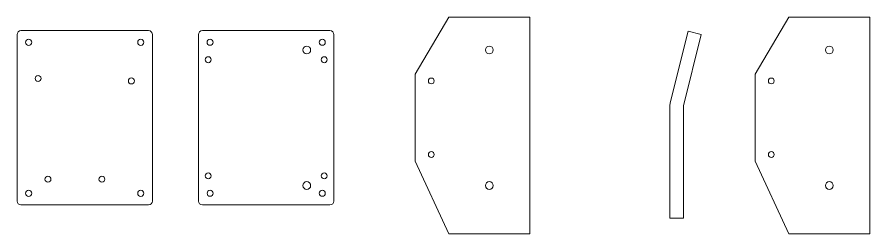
# Model space of a CAD drawing. Header units: millimetres. Extents: x -767 to 123, y -199 to 166.
# Drawn here: x -767.2 to -326.1, y -83.4 to 28.6 of the extents above; entities that cross this region are included whole.
import ezdxf

# ---------------------------------------------------------------- set-up
doc = ezdxf.new("R2010")
doc.units = ezdxf.units.MM
doc.header["$MEASUREMENT"] = 0
doc.layers.add('Handle', color=7, linetype='Continuous')
doc.layers.add('Indicators', color=7, linetype='Continuous')

msp = doc.modelspace()

# ---------------------------------------------------------------- linework, layer by layer
at = {"layer": 'Handle', "color": 250, "lineweight": 9}
for centre, major_axis in [((-347.1372, 11.6436), (0, 2)), ((-377.1372, -4.3565), (0, 1.5)), ((-377.1372, -42.3565), (0, 1.5)), ((-347.1372, -58.3564), (0, 2))]:
    msp.add_ellipse(centre, major_axis=major_axis, ratio=1, dxfattribs=at)
for points, knots in [([(-368.1374, 28.6436), (-368.1374, 28.6436), (-326.1374, 28.6436), (-326.1374, 28.6436), (-326.1374, 28.6436), (-326.1374, 28.6436), (-326.1374, -83.3564), (-326.1374, -83.3564), (-326.1374, -83.3564), (-326.1374, -83.3564), (-368.1374, -83.3564), (-368.1374, -83.3564), (-368.1374, -83.3564), (-368.1374, -83.3564), (-385.4942, -45.8565), (-385.4942, -45.8565), (-385.4942, -45.8565), (-385.4942, -45.8565), (-385.4942, -0.8565), (-385.4942, -0.8565), (-385.4942, -0.8565), (-385.4942, -0.8565), (-368.1374, 28.6436), (-368.1374, 28.6436)], [0, 0, 0, 0, 0.14285714, 0.14285714, 0.14285714, 0.14285714, 0.28571429, 0.28571429, 0.28571429, 0.28571429, 0.42857143, 0.42857143, 0.42857143, 0.42857143, 0.57142857, 0.57142857, 0.57142857, 0.57142857, 0.71428571, 0.71428571, 0.71428571, 0.71428571, 1, 1, 1, 1]), ([(-413.3864, 19.6012), (-413.3864, 19.6012), (-422.5795, -17.2701), (-422.5795, -17.2701), (-422.5795, -17.2701), (-422.5795, -17.2701), (-422.5795, -75.2701), (-422.5795, -75.2701), (-422.5795, -75.2701), (-422.5795, -75.2701), (-429.5795, -75.2701), (-429.5795, -75.2701), (-429.5795, -75.2701), (-429.5795, -75.2701), (-429.5795, -17.2701), (-429.5795, -17.2701), (-429.5795, -17.2701), (-429.5795, -17.2701), (-429.3715, -15.5766), (-429.3715, -15.5766), (-429.3715, -15.5766), (-429.3715, -15.5766), (-420.1785, 21.2946), (-420.1785, 21.2946), (-420.1785, 21.2946), (-420.1785, 21.2946), (-413.3864, 19.6012), (-413.3864, 19.6012)], [0, 0, 0, 0, 0.125, 0.125, 0.125, 0.125, 0.25, 0.25, 0.25, 0.25, 0.375, 0.375, 0.375, 0.375, 0.5, 0.5, 0.5, 0.5, 0.625, 0.625, 0.625, 0.625, 0.75, 0.75, 0.75, 0.75, 1, 1, 1, 1])]:
    msp.add_open_spline(points, degree=3, knots=knots, dxfattribs=at)
msp.add_open_spline([(-429.5795, -17.2701), (-429.5795, -17.2701), (-429.3715, -15.5766), (-429.3715, -15.5766)], degree=3, dxfattribs=at)
at = {"layer": 'Indicators', "color": 250, "lineweight": 9}
for centre, major_axis in [((-761.2349, 15.6436), (0, 1.6)), ((-703.2131, 15.6436), (0, 1.6)), ((-667.3956, 15.6436), (0, 1.55)), ((-617.3738, 11.6436), (0, 2)), ((-609.3738, 15.6436), (0, 1.55)), ((-522.9791, 11.6436), (0, 2)), ((-668.3737, 6.6437), (0, 1.55)), ((-608.3737, 6.6437), (0, 1.55)), ((-756.3239, -3.0593), (0, 1.55)), ((-708.1022, -4.3288), (0, 1.55)), ((-552.9791, -4.3565), (0, 1.5)), ((-552.9791, -42.3565), (0, 1.5)), ((-668.3737, -53.3563), (0, 1.55)), ((-608.3737, -53.3563), (0, 1.55)), ((-751.2458, -55.0897), (0, 1.55)), ((-723.3368, -55.0897), (0, 1.55)), ((-617.3738, -58.3564), (0, 2)), ((-522.9791, -58.3564), (0, 2)), ((-761.2129, -62.3564), (0, 1.6)), ((-703.2131, -62.3564), (0, 1.6)), ((-667.3736, -62.3564), (0, 1.55)), ((-609.3738, -62.3564), (0, 1.55))]:
    msp.add_ellipse(centre, major_axis=major_axis, ratio=1, dxfattribs=at)
for points, knots in [([(-543.9793, 28.6436), (-543.9793, 28.6436), (-501.9793, 28.6436), (-501.9793, 28.6436), (-501.9793, 28.6436), (-501.9793, 28.6436), (-501.9793, -83.3564), (-501.9793, -83.3564), (-501.9793, -83.3564), (-501.9793, -83.3564), (-543.9793, -83.3564), (-543.9793, -83.3564), (-543.9793, -83.3564), (-543.9793, -83.3564), (-561.3361, -45.8565), (-561.3361, -45.8565), (-561.3361, -45.8565), (-561.3361, -45.8565), (-561.3361, -0.8565), (-561.3361, -0.8565), (-561.3361, -0.8565), (-561.3361, -0.8565), (-543.9793, 28.6436), (-543.9793, 28.6436)], [0, 0, 0, 0, 0.14285714, 0.14285714, 0.14285714, 0.14285714, 0.28571429, 0.28571429, 0.28571429, 0.28571429, 0.42857143, 0.42857143, 0.42857143, 0.42857143, 0.57142857, 0.57142857, 0.57142857, 0.57142857, 0.71428571, 0.71428571, 0.71428571, 0.71428571, 1, 1, 1, 1]), ([(-765.2131, 21.6436), (-765.2131, 21.6436), (-699.2129, 21.6436), (-699.2129, 21.6436), (-699.2129, 21.6436), (-698.1133, 21.6436), (-697.2131, 20.7433), (-697.2131, 19.6433), (-697.2131, 19.6433), (-697.2131, 19.6433), (-697.2131, -66.3561), (-697.2131, -66.3561), (-697.2131, -66.3561), (-697.2131, -67.4561), (-698.1133, -68.3564), (-699.2129, -68.3564), (-699.2129, -68.3564), (-699.2129, -68.3564), (-765.2131, -68.3564), (-765.2131, -68.3564), (-765.2131, -68.3564), (-766.3127, -68.3564), (-767.2129, -67.4561), (-767.2129, -66.3561), (-767.2129, -66.3561), (-767.2129, -66.3561), (-767.2129, 19.6433), (-767.2129, 19.6433), (-767.2129, 19.6433), (-767.2129, 20.7433), (-766.3127, 21.6436), (-765.2131, 21.6436)], [0, 0, 0, 0, 0.11111111, 0.11111111, 0.11111111, 0.11111111, 0.22222222, 0.22222222, 0.22222222, 0.22222222, 0.33333333, 0.33333333, 0.33333333, 0.33333333, 0.44444444, 0.44444444, 0.44444444, 0.44444444, 0.55555556, 0.55555556, 0.55555556, 0.55555556, 0.66666667, 0.66666667, 0.66666667, 0.66666667, 0.77777778, 0.77777778, 0.77777778, 0.77777778, 1, 1, 1, 1]), ([(-671.3738, 21.6436), (-671.3738, 21.6436), (-605.3736, 21.6436), (-605.3736, 21.6436), (-605.3736, 21.6436), (-604.274, 21.6436), (-603.3738, 20.7433), (-603.3738, 19.6433), (-603.3738, 19.6433), (-603.3738, 19.6433), (-603.3738, -66.3561), (-603.3738, -66.3561), (-603.3738, -66.3561), (-603.3738, -67.4561), (-604.274, -68.3564), (-605.3736, -68.3564), (-605.3736, -68.3564), (-605.3736, -68.3564), (-671.3738, -68.3564), (-671.3738, -68.3564), (-671.3738, -68.3564), (-672.4734, -68.3564), (-673.3736, -67.4561), (-673.3736, -66.3561), (-673.3736, -66.3561), (-673.3736, -66.3561), (-673.3736, 19.6433), (-673.3736, 19.6433), (-673.3736, 19.6433), (-673.3736, 20.7433), (-672.4734, 21.6436), (-671.3738, 21.6436)], [0, 0, 0, 0, 0.11111111, 0.11111111, 0.11111111, 0.11111111, 0.22222222, 0.22222222, 0.22222222, 0.22222222, 0.33333333, 0.33333333, 0.33333333, 0.33333333, 0.44444444, 0.44444444, 0.44444444, 0.44444444, 0.55555556, 0.55555556, 0.55555556, 0.55555556, 0.66666667, 0.66666667, 0.66666667, 0.66666667, 0.77777778, 0.77777778, 0.77777778, 0.77777778, 1, 1, 1, 1])]:
    msp.add_open_spline(points, degree=3, knots=knots, dxfattribs=at)

doc.saveas('drawing.dxf')
